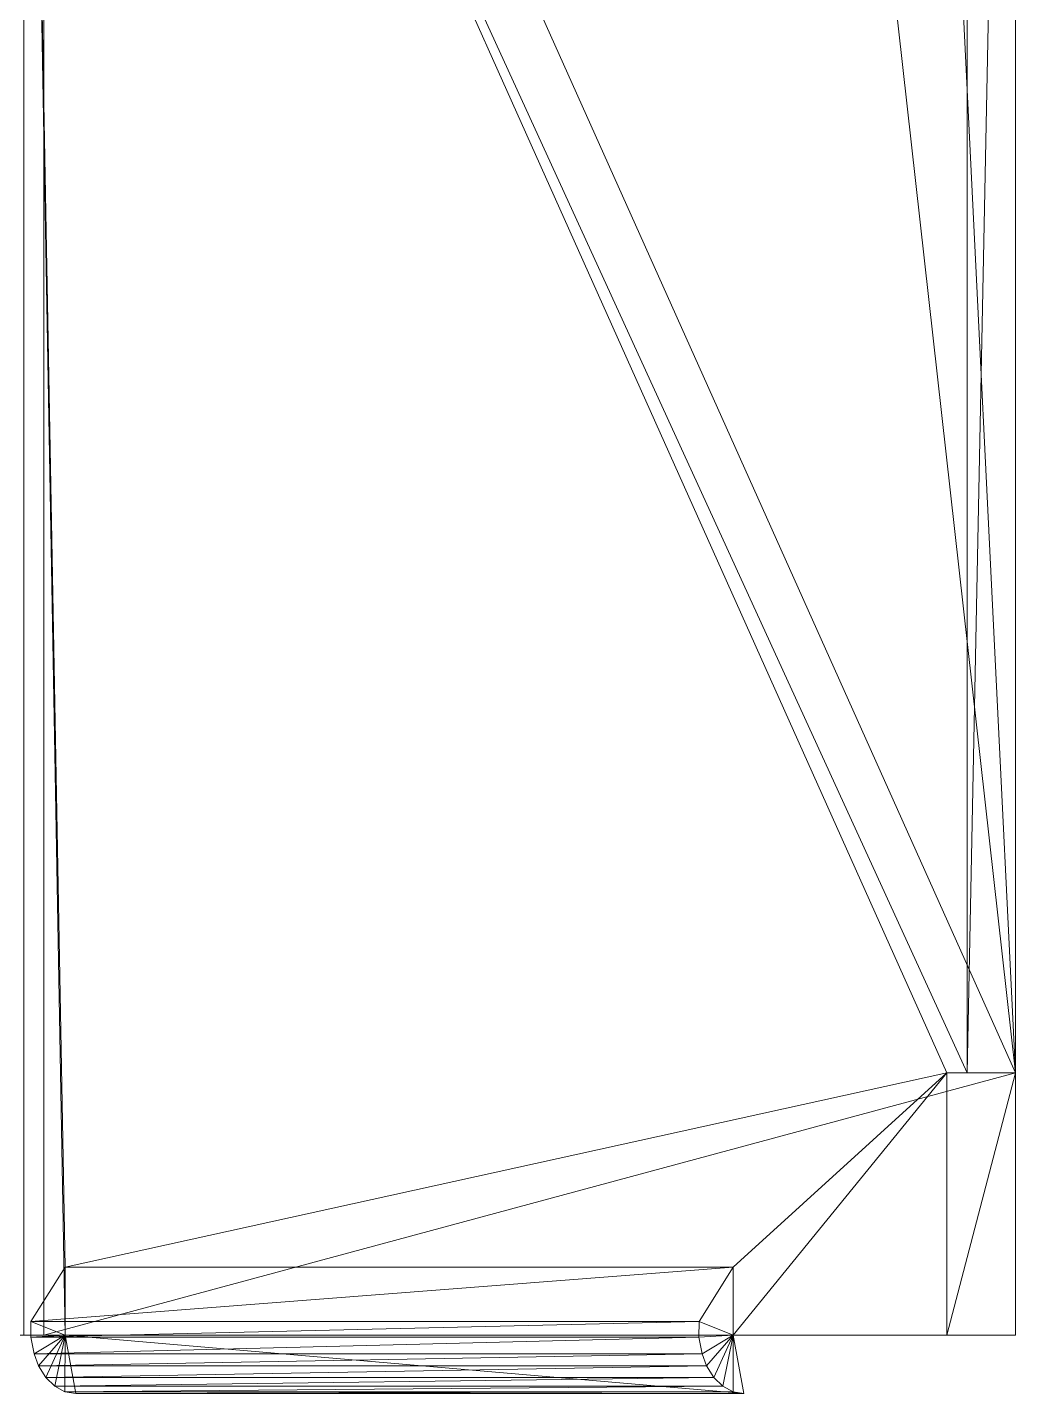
# Model space of a CAD drawing. Header units: millimetres. Extents: x -38752 to -34801, y 260924 to 263752.
# Drawn here: x -38127.3 to -38025.8, y 261396.4 to 261536.9 of the extents above; entities that cross this region are included whole.
import ezdxf

# ---------------------------------------------------------------- set-up
doc = ezdxf.new("R2010")
doc.units = ezdxf.units.MM
doc.layers.get('0').update_dxf_attribs({"lineweight": 9})
doc.layers.add('0.09', color=1, linetype='Continuous', lineweight=9)

msp = doc.modelspace()

# ---------------------------------------------------------------- linework, layer by layer
at = {"extrusion": (2.49184e-13, 1, -4.44089e-16)}
for p, q in [((-38025.77, 261677.43, 5), (-38025.77, 261429.45, 5)), ((-38025.77, 261677.43), (-38025.77, 261429.45)), ((-38125.63, 261652.43, 104.86), (-38125.63, 261402.45, 104.86)), ((-38030.77, 261429.45), (-38030.77, 261643.53)), ((-38030.77, 261429.45, 2.93), (-38030.77, 261642.76, 2.93)), ((-38032.84, 261429.45, 5), (-38032.84, 261402.45, 5)), ((-38032.84, 261429.45, 5), (-38030.77, 261429.45, 2.93)), ((-38025.77, 261429.45, 5), (-38032.84, 261429.45, 5)), ((-38030.77, 261429.45, 2.93), (-38030.77, 261429.45)), ((-38025.77, 261429.45), (-38030.77, 261429.45)), ((-38025.77, 261402.45, 5), (-38025.77, 261429.45, 5)), ((-38025.77, 261429.45), (-38025.77, 261429.45, 5)), ((-38123.46, 261409.45, 95.61), (-38126.97, 261403.85, 92.1)), ((-38123.46, 261409.45, 95.61), (-38123.46, 261402.45, 95.61)), ((-38123.46, 261409.45, 95.61), (-38054.8, 261409.45, 26.96)), ((-38054.8, 261409.45, 26.96), (-38058.31, 261403.85, 23.44)), ((-38054.8, 261402.45, 26.96), (-38054.8, 261409.45, 26.96)), ((-38126.97, 261403.85, 92.1), (-38126.98, 261402.26, 92.09)), ((-38126.97, 261403.85, 92.1), (-38058.31, 261403.85, 23.44)), ((-38058.31, 261403.85, 23.44), (-38058.32, 261402.26, 23.44)), ((-38125.63, 261402.45, 104.86), (-38225.48, 261402.45, 104.86)), ((-38127.7, 261402.45, 99.86), (-38123.46, 261402.45, 95.61)), ((-38126.98, 261402.26, 92.09), (-38126.64, 261400.53, 92.43)), ((-38126.98, 261402.26, 92.09), (-38058.32, 261402.26, 23.44)), ((-38125.63, 261402.45, 104.86), (-38025.77, 261402.45, 5)), ((-38122.36, 261396.45, 96.71), (-38123.46, 261402.45, 95.61)), ((-38123.46, 261402.45, 95.61), (-38054.8, 261402.45, 26.96)), ((-38058.32, 261402.26, 23.44), (-38057.98, 261400.53, 23.77)), ((-38054.8, 261402.45, 26.96), (-38032.84, 261402.45, 5)), ((-38053.7, 261396.45, 28.05), (-38054.8, 261402.45, 26.96)), ((-38025.77, 261402.45, 5), (-38032.84, 261402.45, 5)), ((-38126.64, 261400.53, 92.43), (-38057.98, 261400.53, 23.77)), ((-38126.19, 261399.31, 92.88), (-38057.53, 261399.31, 24.22)), ((-38125.45, 261398.12, 93.62), (-38056.79, 261398.12, 24.96)), ((-38124.52, 261397.21, 94.55), (-38055.86, 261397.21, 25.89)), ((-38123.47, 261396.64, 95.6), (-38054.81, 261396.64, 26.94)), ((-38053.7, 261396.45, 28.05), (-38122.36, 261396.45, 96.71))]:
    msp.add_line(p, q, dxfattribs=at)
for points in [[(-38126.64, 261400.53, 92.43), (-38126.19, 261399.31, 92.88), (-38125.45, 261398.12, 93.62), (-38124.52, 261397.21, 94.55), (-38123.47, 261396.64, 95.6), (-38122.36, 261396.45, 96.71)], [(-38057.98, 261400.53, 23.77), (-38057.53, 261399.31, 24.22), (-38056.79, 261398.12, 24.96), (-38055.86, 261397.21, 25.89), (-38054.81, 261396.64, 26.94), (-38053.7, 261396.45, 28.05)]]:
    msp.add_polyline3d(points)

# ---------------------------------------------------------------- meshes
at = {"layer": '0.09'}
mesh = msp.add_polyface(dxfattribs=at)
corners = [(-38052.18, 261652.43, 31.41), (-38050.77, 261652.43, 30), (-38122.09, 261652.43, 101.32), (-38125.63, 261402.45, 104.86), (-38025.77, 261429.45, 5), (-38025.77, 261402.45, 5), (-38125.63, 261652.43, 104.86), (-38036.92, 261656.03, 16.15), (-38025.77, 261677.43, 5)]
mesh.append_faces([[corners[k] for k in face] for face in [(3, 4, 5), (4, 7, 8)]], dxfattribs={"vtx0": -1})
mesh.append_faces([[corners[k] for k in face] for face in [(4, 6, 1)]], dxfattribs={"vtx0": -1, "vtx1": -1, "vtx2": -1})
mesh.append_faces([[corners[k] for k in face] for face in [(4, 3, 6), (4, 1, 7), (1, 6, 2)]], dxfattribs={"vtx0": -1, "vtx2": -1})
mesh.append_faces([[corners[k] for k in face] for face in [(0, 1, 2)]], dxfattribs={"vtx1": -1})
mesh = msp.add_polyface(dxfattribs=at)
corners = [(-38025.77, 261677.43), (-38030.77, 261429.45), (-38025.77, 261429.45), (-38030.77, 261643.53), (-38032.84, 261644.06), (-38036.86, 261663.51), (-38050.77, 261648.73), (-38037.27, 261663.19), (-38037.75, 261662.99), (-38050.77, 261658.93), (-38038.27, 261662.93), (-38036.54, 261663.93), (-38036.34, 261664.41), (-38036.27, 261664.93), (-38036.34, 261665.44), (-38036.54, 261665.93), (-38036.86, 261666.34), (-38037.27, 261666.66), (-38037.75, 261666.86), (-38038.27, 261666.93), (-38040.2, 261665.44), (-38038.27, 261677.43), (-38040.27, 261664.93), (-38040.2, 261664.41), (-38040, 261663.93), (-38039.68, 261663.51), (-38039.27, 261663.19), (-38038.79, 261662.99), (-38040, 261665.93), (-38039.68, 261666.34), (-38039.27, 261666.66), (-38038.79, 261666.86)]
mesh.append_faces([[corners[k] for k in face] for face in [(0, 1, 2)]], dxfattribs={"vtx0": -1})
mesh.append_faces([[corners[k] for k in face] for face in [(1, 0, 3), (3, 0, 4), (4, 5, 6), (6, 8, 9), (5, 0, 11), (11, 0, 12), (12, 0, 13), (13, 0, 14), (14, 0, 15), (15, 0, 16), (16, 0, 17), (17, 0, 18), (18, 0, 19), (9, 20, 21), (20, 9, 22), (22, 9, 23), (23, 9, 24), (24, 9, 25), (25, 9, 26), (26, 9, 27), (27, 9, 10), (21, 19, 0)]], dxfattribs={"vtx0": -1, "vtx1": -1})
mesh.append_faces([[corners[k] for k in face] for face in [(4, 0, 5)]], dxfattribs={"vtx0": -1, "vtx1": -1, "vtx2": -1})
mesh.append_faces([[corners[k] for k in face] for face in [(6, 5, 7), (6, 7, 8), (9, 8, 10), (21, 20, 28), (21, 28, 29), (21, 29, 30), (21, 30, 31), (21, 31, 19)]], dxfattribs={"vtx0": -1, "vtx2": -1})
mesh = msp.add_polyface(dxfattribs=at)
corners = [(-38025.77, 261677.43), (-38025.77, 261429.45, 5), (-38025.77, 261677.43, 5), (-38025.77, 261429.45)]
mesh.append_faces([[corners[k] for k in face] for face in [(0, 1, 2), (1, 0, 3)]], dxfattribs={"vtx0": -1})
mesh = msp.add_polyface(dxfattribs=at)
corners = [(-38225.48, 261652.43, 5), (-38125.63, 261652.43, 104.86), (-38225.48, 261402.45, 104.86)]
mesh.append_faces([[corners[k] for k in face] for face in [(0, 1, 2)]])
mesh = msp.add_polyface(dxfattribs=at)
corners = [(-38125.63, 261652.43, 104.86), (-38125.63, 261402.45, 104.86), (-38225.48, 261402.45, 104.86)]
mesh.append_faces([[corners[k] for k in face] for face in [(0, 1, 2)]])
mesh = msp.add_polyface(dxfattribs=at)
corners = [(-38135.11, 261622.81, 99.86), (-38220.48, 261633.04, 10.39), (-38220.48, 261409.08, 99.86), (-38127.7, 261641.36, 99.86), (-38200.48, 261641.72, 26.93), (-38125.49, 261652.43, 97.65), (-38200.48, 261652.43, 22.65)]
mesh.append_faces([[corners[k] for k in face] for face in [(0, 1, 2), (4, 5, 6)]], dxfattribs={"vtx0": -1})
mesh.append_faces([[corners[k] for k in face] for face in [(1, 3, 4)]], dxfattribs={"vtx0": -1, "vtx1": -1})
mesh.append_faces([[corners[k] for k in face] for face in [(1, 0, 3), (4, 3, 5)]], dxfattribs={"vtx0": -1, "vtx2": -1})
mesh = msp.add_polyface(dxfattribs=at)
corners = [(-38032.84, 261429.45, 5), (-38054.8, 261402.45, 26.96), (-38032.84, 261402.45, 5), (-38054.8, 261409.45, 26.96), (-38123.46, 261409.45, 95.61), (-38123.46, 261402.45, 95.61), (-38127.7, 261641.36, 99.86), (-38127.7, 261402.45, 99.86), (-38030.77, 261429.45, 2.93), (-38030.77, 261642.76, 2.93), (-38050.77, 261642.76, 22.93), (-38125.49, 261652.43, 97.65), (-38050.77, 261652.43, 22.93)]
mesh.append_faces([[corners[k] for k in face] for face in [(0, 1, 2), (5, 6, 7), (11, 10, 12)]], dxfattribs={"vtx0": -1})
mesh.append_faces([[corners[k] for k in face] for face in [(1, 0, 3), (3, 0, 4)]], dxfattribs={"vtx0": -1, "vtx1": -1})
mesh.append_faces([[corners[k] for k in face] for face in [(6, 4, 0)]], dxfattribs={"vtx0": -1, "vtx1": -1, "vtx2": -1})
mesh.append_faces([[corners[k] for k in face] for face in [(6, 5, 4), (6, 0, 8), (6, 8, 9), (6, 9, 10), (10, 11, 6)]], dxfattribs={"vtx0": -1, "vtx2": -1})
mesh = msp.add_polyface(dxfattribs=at)
corners = [(-38030.77, 261429.45, 2.93), (-38030.77, 261643.53), (-38030.77, 261642.76, 2.93), (-38030.77, 261429.45)]
mesh.append_faces([[corners[k] for k in face] for face in [(0, 1, 2), (1, 0, 3)]], dxfattribs={"vtx0": -1})
mesh = msp.add_polyface(dxfattribs=at)
corners = [(-38025.77, 261429.45, 5), (-38032.84, 261402.45, 5), (-38025.77, 261402.45, 5), (-38032.84, 261429.45, 5)]
mesh.append_faces([[corners[k] for k in face] for face in [(0, 1, 2), (1, 0, 3)]], dxfattribs={"vtx0": -1})
mesh = msp.add_polyface(dxfattribs=at)
corners = [(-38032.84, 261429.45, 5), (-38025.77, 261429.45, 5), (-38030.77, 261429.45, 2.93), (-38030.77, 261429.45), (-38025.77, 261429.45)]
mesh.append_faces([[corners[k] for k in face] for face in [(3, 1, 4)]], dxfattribs={"vtx0": -1})
mesh.append_faces([[corners[k] for k in face] for face in [(1, 3, 2)]], dxfattribs={"vtx0": -1, "vtx2": -1})
mesh.append_faces([[corners[k] for k in face] for face in [(0, 1, 2)]], dxfattribs={"vtx1": -1})
mesh = msp.add_polyface(dxfattribs=at)
corners = [(-38123.47, 261396.64, 95.6), (-38123.46, 261402.45, 95.61), (-38122.36, 261396.45, 96.71), (-38124.52, 261397.21, 94.55), (-38125.45, 261398.12, 93.62), (-38126.19, 261399.31, 92.88), (-38126.64, 261400.53, 92.43), (-38126.98, 261402.26, 92.09), (-38126.97, 261403.85, 92.1), (-38123.46, 261409.45, 95.61)]
mesh.append_faces([[corners[k] for k in face] for face in [(0, 1, 2), (1, 8, 9)]], dxfattribs={"vtx0": -1})
mesh.append_faces([[corners[k] for k in face] for face in [(1, 0, 3), (1, 3, 4), (1, 4, 5), (1, 5, 6), (1, 6, 7), (1, 7, 8)]], dxfattribs={"vtx0": -1, "vtx2": -1})
mesh = msp.add_polyface(dxfattribs=at)
corners = [(-38054.8, 261409.45, 26.96), (-38126.97, 261403.85, 92.1), (-38058.31, 261403.85, 23.44), (-38123.46, 261409.45, 95.61)]
mesh.append_faces([[corners[k] for k in face] for face in [(0, 1, 2), (1, 0, 3)]], dxfattribs={"vtx0": -1})
mesh = msp.add_polyface(dxfattribs=at)
corners = [(-38054.8, 261402.45, 26.96), (-38054.81, 261396.64, 26.94), (-38053.7, 261396.45, 28.05), (-38055.86, 261397.21, 25.89), (-38056.79, 261398.12, 24.96), (-38057.53, 261399.31, 24.22), (-38057.98, 261400.53, 23.77), (-38058.32, 261402.26, 23.44), (-38058.31, 261403.85, 23.44), (-38054.8, 261409.45, 26.96)]
mesh.append_faces([[corners[k] for k in face] for face in [(0, 1, 2), (8, 0, 9)]], dxfattribs={"vtx0": -1})
mesh.append_faces([[corners[k] for k in face] for face in [(1, 0, 3), (3, 0, 4), (4, 0, 5), (5, 0, 6), (6, 0, 7), (7, 0, 8)]], dxfattribs={"vtx0": -1, "vtx1": -1})
mesh = msp.add_polyface(dxfattribs=at)
corners = [(-38058.31, 261403.85, 23.44), (-38126.98, 261402.26, 92.09), (-38058.32, 261402.26, 23.44), (-38126.97, 261403.85, 92.1)]
mesh.append_faces([[corners[k] for k in face] for face in [(0, 1, 2), (1, 0, 3)]], dxfattribs={"vtx0": -1})
mesh = msp.add_polyface(dxfattribs=at)
corners = [(-38032.84, 261402.45, 5), (-38125.63, 261402.45, 104.86), (-38025.77, 261402.45, 5), (-38054.8, 261402.45, 26.96), (-38123.46, 261402.45, 95.61), (-38127.7, 261402.45, 99.86), (-38225.48, 261402.45, 104.86), (-38220.48, 261402.45, 99.86), (-38225.48, 261402.45, 99.86)]
mesh.append_faces([[corners[k] for k in face] for face in [(0, 1, 2), (6, 7, 8)]], dxfattribs={"vtx0": -1})
mesh.append_faces([[corners[k] for k in face] for face in [(1, 5, 6)]], dxfattribs={"vtx0": -1, "vtx1": -1})
mesh.append_faces([[corners[k] for k in face] for face in [(1, 0, 3), (1, 3, 4), (1, 4, 5), (6, 5, 7)]], dxfattribs={"vtx0": -1, "vtx2": -1})
mesh = msp.add_polyface(dxfattribs=at)
corners = [(-38058.32, 261402.26, 23.44), (-38126.64, 261400.53, 92.43), (-38057.98, 261400.53, 23.77), (-38126.98, 261402.26, 92.09)]
mesh.append_faces([[corners[k] for k in face] for face in [(0, 1, 2), (1, 0, 3)]], dxfattribs={"vtx0": -1})
mesh = msp.add_polyface(dxfattribs=at)
corners = [(-38123.46, 261402.45, 95.61), (-38053.7, 261396.45, 28.05), (-38122.36, 261396.45, 96.71), (-38054.8, 261402.45, 26.96)]
mesh.append_faces([[corners[k] for k in face] for face in [(0, 1, 2), (1, 0, 3)]], dxfattribs={"vtx0": -1})
mesh = msp.add_polyface(dxfattribs=at)
corners = [(-38057.98, 261400.53, 23.77), (-38126.19, 261399.31, 92.88), (-38057.53, 261399.31, 24.22), (-38126.64, 261400.53, 92.43)]
mesh.append_faces([[corners[k] for k in face] for face in [(0, 1, 2), (1, 0, 3)]], dxfattribs={"vtx0": -1})
mesh = msp.add_polyface(dxfattribs=at)
corners = [(-38057.53, 261399.31, 24.22), (-38125.45, 261398.12, 93.62), (-38056.79, 261398.12, 24.96), (-38126.19, 261399.31, 92.88)]
mesh.append_faces([[corners[k] for k in face] for face in [(0, 1, 2), (1, 0, 3)]], dxfattribs={"vtx0": -1})
mesh = msp.add_polyface(dxfattribs=at)
corners = [(-38056.79, 261398.12, 24.96), (-38124.52, 261397.21, 94.55), (-38055.86, 261397.21, 25.89), (-38125.45, 261398.12, 93.62)]
mesh.append_faces([[corners[k] for k in face] for face in [(0, 1, 2), (1, 0, 3)]], dxfattribs={"vtx0": -1})
mesh = msp.add_polyface(dxfattribs=at)
corners = [(-38055.86, 261397.21, 25.89), (-38123.47, 261396.64, 95.6), (-38054.81, 261396.64, 26.94), (-38124.52, 261397.21, 94.55)]
mesh.append_faces([[corners[k] for k in face] for face in [(0, 1, 2), (1, 0, 3)]], dxfattribs={"vtx0": -1})
mesh = msp.add_polyface(dxfattribs=at)
corners = [(-38054.81, 261396.64, 26.94), (-38122.36, 261396.45, 96.71), (-38053.7, 261396.45, 28.05), (-38123.47, 261396.64, 95.6)]
mesh.append_faces([[corners[k] for k in face] for face in [(0, 1, 2), (1, 0, 3)]], dxfattribs={"vtx0": -1})

doc.saveas('drawing.dxf')
